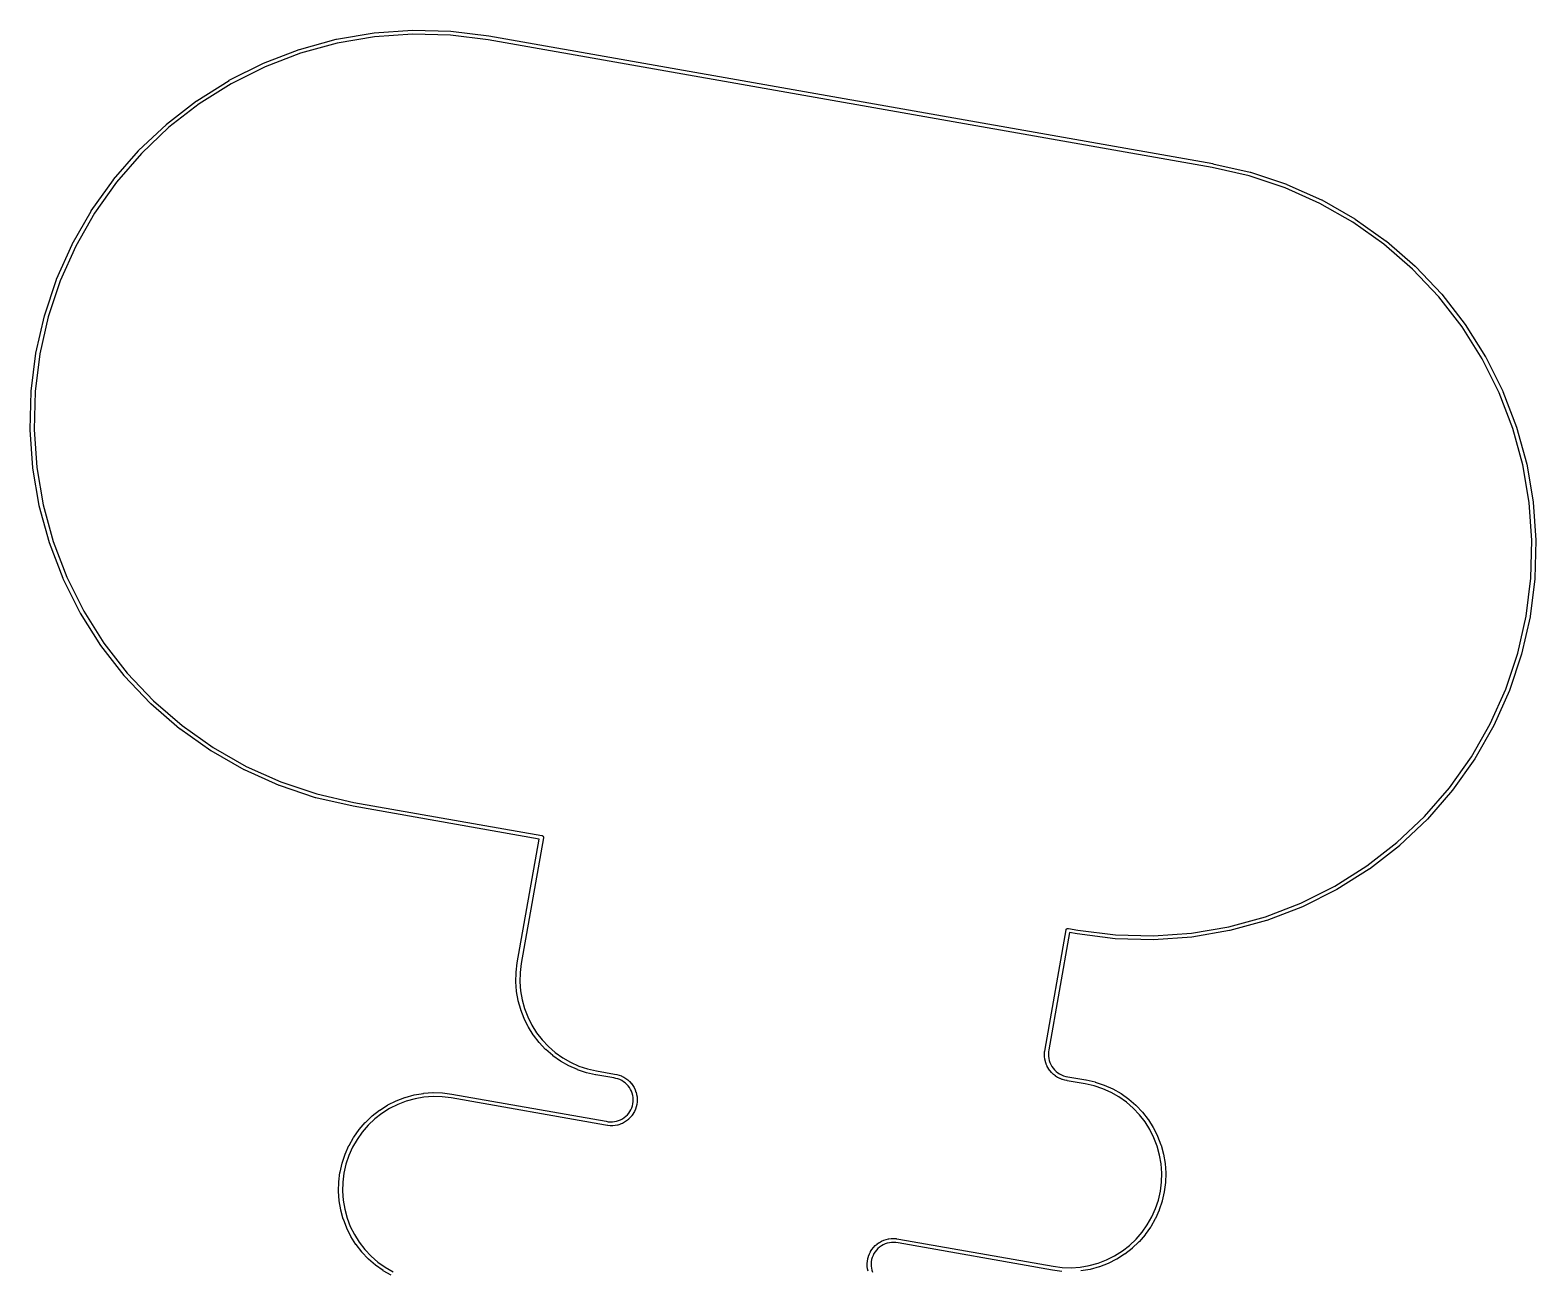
# Model space of a CAD drawing. Header units: metres. Extents: x 0 to 117, y 0 to 64.
# Drawn here: x 107.09 to 116.77, y 55.8 to 63.77 of the extents above; entities that cross this region are included whole.
import ezdxf

# ---------------------------------------------------------------- set-up
doc = ezdxf.new("R2010")
doc.units = ezdxf.units.M

msp = doc.modelspace()

# ---------------------------------------------------------------- linework, layer by layer
for points in [[(109.4157, 55.7696), (109.3639, 55.7992), (109.3628, 55.7998), (109.3142, 55.8343), (109.3132, 55.8351), (109.2681, 55.8742), (109.2672, 55.8751), (109.2262, 55.9184), (109.2254, 55.9193), (109.1889, 55.9665), (109.1882, 55.9675), (109.1564, 56.018), (109.1558, 56.019), (109.1292, 56.0724), (109.1287, 56.0735), (109.1074, 56.1292), (109.107, 56.1304), (109.0912, 56.188), (109.091, 56.1892), (109.081, 56.248), (109.0808, 56.2492), (109.0766, 56.3087), (109.0766, 56.3099), (109.0782, 56.3696), (109.0783, 56.3708), (109.0858, 56.43), (109.086, 56.4312), (109.0992, 56.4893), (109.0996, 56.4906), (109.1184, 56.5471), (109.1189, 56.5483), (109.1432, 56.6027), (109.1438, 56.6039), (109.1733, 56.6557), (109.174, 56.6567), (109.2085, 56.7054), (109.2092, 56.7064), (109.2483, 56.7514), (109.2492, 56.7523), (109.2925, 56.7933), (109.2934, 56.7941), (109.3405, 56.8307), (109.3416, 56.8314), (109.392, 56.8632), (109.3931, 56.8638), (109.4465, 56.8905), (109.4476, 56.891), (109.5033, 56.9123), (109.5045, 56.9127), (109.562, 56.9284), (109.5632, 56.9287), (109.622, 56.9387), (109.6232, 56.9389), (109.6827, 56.9431), (109.684, 56.9432), (109.7436, 56.9415), (109.7448, 56.9415), (109.804, 56.934), (109.8046, 56.9339), (110.7962, 56.7592), (110.7965, 56.7591), (110.8103, 56.7564), (110.8103, 56.7564), (110.8103, 56.7564), (110.8103, 56.7564), (110.8236, 56.7553), (110.8236, 56.7553), (110.8236, 56.7553), (110.8236, 56.7553), (110.8371, 56.7554), (110.8371, 56.7554), (110.8371, 56.7554), (110.8371, 56.7554), (110.8506, 56.7569), (110.8506, 56.7569), (110.8506, 56.7569), (110.8506, 56.7569), (110.8638, 56.7596), (110.8638, 56.7596), (110.8638, 56.7596), (110.8638, 56.7596), (110.8768, 56.7635), (110.8768, 56.7635), (110.8768, 56.7635), (110.8768, 56.7635), (110.8892, 56.7687), (110.8892, 56.7687), (110.8892, 56.7687), (110.8892, 56.7687), (110.9012, 56.775), (110.9012, 56.775), (110.9012, 56.775), (110.9012, 56.775), (110.9125, 56.7825), (110.9125, 56.7825), (110.9125, 56.7825), (110.9125, 56.7825), (110.923, 56.791), (110.923, 56.791), (110.923, 56.791), (110.923, 56.791), (110.9326, 56.8005), (110.9326, 56.8005), (110.9326, 56.8005), (110.9326, 56.8005), (110.9413, 56.8108), (110.9413, 56.8108), (110.9413, 56.8108), (110.9413, 56.8108), (110.949, 56.8219), (110.949, 56.8219), (110.949, 56.8219), (110.949, 56.8219), (110.9556, 56.8337), (110.9556, 56.8337), (110.9556, 56.8337), (110.9556, 56.8337), (110.9611, 56.8461), (110.9611, 56.8461), (110.9611, 56.8461), (110.9611, 56.8461), (110.9653, 56.8589), (110.9653, 56.8589), (110.9653, 56.8589), (110.9653, 56.8589), (110.9683, 56.8721), (110.9683, 56.8721), (110.9683, 56.8721), (110.9683, 56.8721), (110.97, 56.8855), (110.97, 56.8855), (110.97, 56.8855), (110.97, 56.8855), (110.9704, 56.899), (110.9704, 56.899), (110.9704, 56.899), (110.9704, 56.899), (110.9695, 56.9125), (110.9695, 56.9125), (110.9695, 56.9125), (110.9695, 56.9125), (110.9674, 56.9259), (110.9674, 56.9259), (110.9674, 56.9259), (110.9674, 56.9259), (110.964, 56.939), (110.964, 56.939), (110.964, 56.939), (110.964, 56.939), (110.9594, 56.9517), (110.9594, 56.9517), (110.9594, 56.9517), (110.9594, 56.9517), (110.9535, 56.9638), (110.9535, 56.9638), (110.9535, 56.9638), (110.9535, 56.9638), (110.9466, 56.9754), (110.9466, 56.9754), (110.9466, 56.9754), (110.9466, 56.9754), (110.9385, 56.9863), (110.9385, 56.9863), (110.9385, 56.9863), (110.9385, 56.9863), (110.9295, 56.9964), (110.9295, 56.9964), (110.9295, 56.9964), (110.9295, 56.9964), (110.9195, 57.0055), (110.9195, 57.0055), (110.9195, 57.0055), (110.9195, 57.0055), (110.9087, 57.0137), (110.9087, 57.0137), (110.9087, 57.0137), (110.9087, 57.0137), (110.8972, 57.0207), (110.8972, 57.0207), (110.8972, 57.0207), (110.8972, 57.0207), (110.8851, 57.0267), (110.8851, 57.0267), (110.8851, 57.0267), (110.8851, 57.0267), (110.8725, 57.0315), (110.8725, 57.0315), (110.8725, 57.0315), (110.8725, 57.0315), (110.8594, 57.035), (110.8594, 57.035), (110.8594, 57.035), (110.8594, 57.035), (110.8455, 57.0374), (110.8454, 57.0374), (110.7291, 57.058), (110.7285, 57.0581), (110.6703, 57.0712), (110.6691, 57.0715), (110.6125, 57.0904), (110.6114, 57.0909), (110.5569, 57.1153), (110.5558, 57.1158), (110.504, 57.1454), (110.503, 57.1461), (110.4543, 57.1806), (110.4533, 57.1813), (110.4083, 57.2204), (110.4074, 57.2213), (110.3664, 57.2646), (110.3656, 57.2656), (110.329, 57.3127), (110.3283, 57.3137), (110.2965, 57.3642), (110.2959, 57.3653), (110.2692, 57.4186), (110.2687, 57.4197), (110.2474, 57.4754), (110.247, 57.4766), (110.2312, 57.5341), (110.2309, 57.5353), (110.2208, 57.5941), (110.2207, 57.5954), (110.2164, 57.6549), (110.2164, 57.6561), (110.2179, 57.7157), (110.218, 57.717), (110.2254, 57.7762), (110.2255, 57.7768), (110.3661, 58.5725), (110.3661, 58.5725), (110.3661, 58.5725), (110.3661, 58.5725), (110.3661, 58.5725), (110.3661, 58.5725), (110.3661, 58.5725), (110.3661, 58.5725), (110.3661, 58.5725), (110.3661, 58.5725), (110.3661, 58.5725), (110.3661, 58.5725), (110.3661, 58.5725), (110.3661, 58.5725), (110.3661, 58.5725), (110.3661, 58.5725), (110.3661, 58.5725), (110.3661, 58.5725), (110.3661, 58.5725), (110.3661, 58.5725), (110.3661, 58.5725), (110.3661, 58.5725), (110.3661, 58.5725), (110.3661, 58.5725), (110.3661, 58.5725), (110.3661, 58.5725), (110.3661, 58.5725), (110.3661, 58.5725), (110.3661, 58.5725), (110.3661, 58.5725), (110.3661, 58.5725), (110.3661, 58.5725), (110.3661, 58.5725), (110.3661, 58.5725), (109.17, 58.7834), (109.1694, 58.7835), (108.9302, 58.8379), (108.929, 58.8383), (108.6963, 58.9159), (108.6951, 58.9163), (108.4711, 59.0163), (108.47, 59.0169), (108.2568, 59.1384), (108.2558, 59.1391), (108.0556, 59.2809), (108.0546, 59.2817), (107.8693, 59.4424), (107.8684, 59.4433), (107.6997, 59.6214), (107.6989, 59.6224), (107.5484, 59.8162), (107.5477, 59.8172), (107.417, 60.0248), (107.4164, 60.0259), (107.3067, 60.2454), (107.3062, 60.2465), (107.2185, 60.4756), (107.2181, 60.4768), (107.1534, 60.7135), (107.1531, 60.7147), (107.1118, 60.9565), (107.1116, 60.9577), (107.0943, 61.2025), (107.0942, 61.2037), (107.1009, 61.449), (107.101, 61.4502), (107.1317, 61.6936), (107.1319, 61.6948), (107.1863, 61.9341), (107.1867, 61.9353), (107.2643, 62.168), (107.2647, 62.1692), (107.3647, 62.3932), (107.3653, 62.3943), (107.4868, 62.6075), (107.4875, 62.6085), (107.6293, 62.8087), (107.6301, 62.8097), (107.7908, 62.995), (107.7917, 62.9959), (107.9698, 63.1646), (107.9708, 63.1654), (108.1646, 63.3158), (108.1656, 63.3166), (108.3732, 63.4472), (108.3743, 63.4479), (108.5938, 63.5576), (108.5949, 63.5581), (108.824, 63.6457), (108.8252, 63.6461), (109.0618, 63.7109), (109.0631, 63.7112), (109.3049, 63.7525), (109.3061, 63.7526), (109.5509, 63.77), (109.5521, 63.77), (109.7974, 63.7634), (109.7986, 63.7633), (110.042, 63.7326), (110.0426, 63.7325), (114.6959, 62.9121), (114.6965, 62.9119), (114.9357, 62.8575), (114.9369, 62.8572), (115.1697, 62.7796), (115.1709, 62.7792), (115.3949, 62.6791), (115.396, 62.6786), (115.6091, 62.5571), (115.6102, 62.5564), (115.8104, 62.4146), (115.8114, 62.4138), (115.9967, 62.2531), (115.9976, 62.2522), (116.1663, 62.074), (116.1671, 62.0731), (116.3175, 61.8793), (116.3182, 61.8783), (116.4489, 61.6706), (116.4495, 61.6695), (116.5592, 61.4501), (116.5597, 61.449), (116.6474, 61.2198), (116.6478, 61.2186), (116.7126, 60.982), (116.7129, 60.9808), (116.7542, 60.739), (116.7543, 60.7377), (116.7717, 60.493), (116.7717, 60.4917), (116.765, 60.2465), (116.7649, 60.2453), (116.7342, 60.0018), (116.734, 60.0006), (116.6796, 59.7614), (116.6793, 59.7602), (116.6017, 59.5274), (116.6012, 59.5263), (116.5012, 59.3023), (116.5007, 59.3011), (116.3791, 59.088), (116.3785, 59.087), (116.2367, 58.8868), (116.2359, 58.8858), (116.0751, 58.7004), (116.0743, 58.6995), (115.8961, 58.5309), (115.8952, 58.53), (115.7014, 58.3796), (115.7003, 58.3789), (115.4927, 58.2482), (115.4916, 58.2476), (115.2722, 58.1379), (115.2711, 58.1374), (115.0419, 58.0497), (115.0407, 58.0493), (114.8041, 57.9845), (114.8029, 57.9843), (114.561, 57.943), (114.5598, 57.9428), (114.3151, 57.9254), (114.3138, 57.9254), (114.0686, 57.9321), (114.0673, 57.9322), (113.8239, 57.9629), (113.8233, 57.963), (113.7749, 57.9715), (113.7749, 57.9715), (113.7749, 57.9715), (113.7749, 57.9715), (113.7749, 57.9715), (113.7749, 57.9715), (113.7749, 57.9715), (113.7749, 57.9715), (113.7749, 57.9715), (113.7749, 57.9715), (113.7749, 57.9715), (113.7749, 57.9715), (113.7749, 57.9715), (113.7749, 57.9715), (113.7749, 57.9715), (113.7749, 57.9715), (113.7749, 57.9715), (113.7749, 57.9715), (113.7749, 57.9715), (113.7749, 57.9715), (113.7749, 57.9715), (113.7749, 57.9715), (113.7749, 57.9715), (113.7749, 57.9715), (113.7749, 57.9715), (113.7749, 57.9715), (113.7749, 57.9715), (113.7749, 57.9715), (113.7749, 57.9715), (113.7749, 57.9715), (113.7749, 57.9715), (113.7749, 57.9715), (113.7749, 57.9715), (113.7749, 57.9715), (113.6422, 57.2192), (113.6422, 57.2192), (113.6422, 57.2192), (113.6422, 57.2192), (113.6399, 57.2048), (113.6399, 57.2048), (113.6399, 57.2048), (113.6399, 57.2048), (113.6388, 57.1908), (113.6388, 57.1908), (113.6388, 57.1908), (113.6388, 57.1908), (113.6392, 57.1769), (113.6392, 57.1769), (113.6392, 57.1769), (113.6392, 57.1769), (113.6409, 57.163), (113.6409, 57.163), (113.6409, 57.163), (113.6409, 57.163), (113.6439, 57.1493), (113.6439, 57.1493), (113.6439, 57.1493), (113.6439, 57.1493), (113.6483, 57.136), (113.6483, 57.136), (113.6483, 57.136), (113.6483, 57.136), (113.6539, 57.1232), (113.6539, 57.1232), (113.6539, 57.1232), (113.6539, 57.1232), (113.6608, 57.1111), (113.6608, 57.1111), (113.6608, 57.1111), (113.6608, 57.1111), (113.6688, 57.0996), (113.6688, 57.0996), (113.6688, 57.0996), (113.6688, 57.0996), (113.6779, 57.089), (113.6779, 57.089), (113.6779, 57.089), (113.6779, 57.089), (113.688, 57.0793), (113.688, 57.0793), (113.688, 57.0793), (113.688, 57.0793), (113.699, 57.0706), (113.699, 57.0706), (113.699, 57.0706), (113.699, 57.0706), (113.7107, 57.0631), (113.7107, 57.0631), (113.7107, 57.0631), (113.7107, 57.0631), (113.7232, 57.0567), (113.7232, 57.0567), (113.7232, 57.0567), (113.7232, 57.0567), (113.7362, 57.0516), (113.7362, 57.0516), (113.7362, 57.0516), (113.7362, 57.0516), (113.7497, 57.0478), (113.7497, 57.0478), (113.7497, 57.0478), (113.7497, 57.0478), (113.764, 57.0452), (113.764, 57.0452), (113.764, 57.0452), (113.764, 57.0452), (113.8803, 57.0248), (113.8809, 57.0247), (113.9391, 57.0116), (113.9403, 57.0112), (113.9969, 56.9923), (113.998, 56.9919), (114.0525, 56.9675), (114.0536, 56.967), (114.1054, 56.9374), (114.1065, 56.9367), (114.1551, 56.9022), (114.1561, 56.9015), (114.2012, 56.8624), (114.2021, 56.8615), (114.2431, 56.8182), (114.2439, 56.8172), (114.2804, 56.7701), (114.2811, 56.7691), (114.3129, 56.7186), (114.3135, 56.7175), (114.3402, 56.6641), (114.3407, 56.663), (114.362, 56.6073), (114.3624, 56.6061), (114.3781, 56.5486), (114.3784, 56.5474), (114.3884, 56.4886), (114.3886, 56.4873), (114.3928, 56.4278), (114.3928, 56.4266), (114.3912, 56.3669), (114.3911, 56.3657), (114.3837, 56.3065), (114.3834, 56.3053), (114.3702, 56.2471), (114.3699, 56.2459), (114.351, 56.1893), (114.3506, 56.1882), (114.3263, 56.1337), (114.3257, 56.1326), (114.2962, 56.0808), (114.2955, 56.0797), (114.261, 56.031), (114.2603, 56.03), (114.2212, 55.985), (114.2203, 55.9841), (114.177, 55.943), (114.1761, 55.9422), (114.129, 55.9056), (114.1279, 55.9049), (114.0775, 55.8731), (114.0764, 55.8725), (114.0231, 55.8458), (114.0219, 55.8453), (113.9662, 55.824), (113.965, 55.8236), (113.9075, 55.8078), (113.9063, 55.8075), (113.8475, 55.7975)], [(112.4796, 55.7959), (112.4763, 55.8106), (112.4761, 55.8119), (112.4743, 55.8269), (112.4742, 55.8281), (112.4739, 55.8432), (112.4739, 55.8445), (112.475, 55.8595), (112.4752, 55.8608), (112.4778, 55.8757), (112.4781, 55.8769), (112.4821, 55.8914), (112.4825, 55.8926), (112.488, 55.9067), (112.4885, 55.9079), (112.4953, 55.9214), (112.496, 55.9224), (112.5041, 55.9352), (112.5048, 55.9362), (112.5141, 55.9481), (112.5149, 55.9491), (112.5254, 55.96), (112.5263, 55.9608), (112.5378, 55.9707), (112.5387, 55.9715), (112.5511, 55.9801), (112.5522, 55.9808), (112.5654, 55.9882), (112.5665, 55.9888), (112.5803, 55.9949), (112.5815, 55.9953), (112.5958, 56), (112.597, 56.0004), (112.6118, 56.0037), (112.613, 56.0039), (112.628, 56.0057), (112.6293, 56.0058), (112.6444, 56.0061), (112.6456, 56.0061), (112.6607, 56.005), (112.6619, 56.0048), (112.6768, 56.0022), (112.6769, 56.0022), (113.6689, 55.8273), (113.6689, 55.8273), (113.6689, 55.8273), (113.6689, 55.8273), (113.7272, 55.82), (113.7272, 55.82), (113.7272, 55.82), (113.7272, 55.82), (113.7856, 55.8184), (113.7856, 55.8184), (113.7856, 55.8184), (113.7856, 55.8184), (113.8438, 55.8226), (113.8438, 55.8226), (113.8438, 55.8226), (113.8438, 55.8226), (113.9014, 55.8325), (113.9014, 55.8325), (113.9014, 55.8325), (113.9014, 55.8325), (113.9577, 55.8479), (113.9577, 55.8479), (113.9577, 55.8479), (113.9577, 55.8479), (114.0122, 55.8688), (114.0122, 55.8688), (114.0122, 55.8688), (114.0122, 55.8688), (114.0645, 55.895), (114.0645, 55.895), (114.0645, 55.895), (114.0645, 55.895), (114.1139, 55.9261), (114.1139, 55.9261), (114.1139, 55.9261), (114.1139, 55.9261), (114.16, 55.9619), (114.16, 55.9619), (114.16, 55.9619), (114.16, 55.9619), (114.2024, 56.0021), (114.2024, 56.0021), (114.2024, 56.0021), (114.2024, 56.0021), (114.2407, 56.0462), (114.2407, 56.0462), (114.2407, 56.0462), (114.2407, 56.0462), (114.2744, 56.0939), (114.2744, 56.0939), (114.2744, 56.0939), (114.2744, 56.0939), (114.3033, 56.1446), (114.3033, 56.1446), (114.3033, 56.1446), (114.3033, 56.1446), (114.3271, 56.198), (114.3271, 56.198), (114.3271, 56.198), (114.3271, 56.198), (114.3456, 56.2534), (114.3456, 56.2534), (114.3456, 56.2534), (114.3456, 56.2534), (114.3585, 56.3103), (114.3585, 56.3103), (114.3585, 56.3103), (114.3585, 56.3103), (114.3658, 56.3683), (114.3658, 56.3683), (114.3658, 56.3683), (114.3658, 56.3683), (114.3674, 56.4266), (114.3674, 56.4266), (114.3674, 56.4266), (114.3674, 56.4266), (114.3633, 56.4849), (114.3633, 56.4849), (114.3633, 56.4849), (114.3633, 56.4849), (114.3535, 56.5425), (114.3535, 56.5425), (114.3535, 56.5425), (114.3535, 56.5425), (114.338, 56.5988), (114.338, 56.5988), (114.338, 56.5988), (114.338, 56.5988), (114.3172, 56.6533), (114.3172, 56.6533), (114.3172, 56.6533), (114.3172, 56.6533), (114.2911, 56.7056), (114.2911, 56.7056), (114.2911, 56.7056), (114.2911, 56.7056), (114.26, 56.755), (114.26, 56.755), (114.26, 56.755), (114.26, 56.755), (114.2242, 56.8012), (114.2242, 56.8012), (114.2242, 56.8012), (114.2242, 56.8012), (114.184, 56.8436), (114.184, 56.8436), (114.184, 56.8436), (114.184, 56.8436), (114.1399, 56.8819), (114.1399, 56.8819), (114.1399, 56.8819), (114.1399, 56.8819), (114.0923, 56.9157), (114.0923, 56.9157), (114.0923, 56.9157), (114.0923, 56.9157), (114.0416, 56.9446), (114.0416, 56.9446), (114.0416, 56.9446), (114.0416, 56.9446), (113.9882, 56.9684), (113.9882, 56.9684), (113.9882, 56.9684), (113.9882, 56.9684), (113.9329, 56.9869), (113.9329, 56.9869), (113.9329, 56.9869), (113.9329, 56.9869), (113.8756, 56.9999), (113.8756, 56.9999), (113.8756, 56.9999), (113.8756, 56.9999), (113.7596, 57.0201), (113.7595, 57.0202), (113.7445, 57.0229), (113.7433, 57.0232), (113.7287, 57.0273), (113.7275, 57.0277), (113.7133, 57.0333), (113.7122, 57.0338), (113.6986, 57.0407), (113.6976, 57.0413), (113.6847, 57.0496), (113.6837, 57.0503), (113.6718, 57.0597), (113.6708, 57.0605), (113.6599, 57.0711), (113.659, 57.072), (113.6491, 57.0835), (113.6483, 57.0845), (113.6396, 57.097), (113.639, 57.098), (113.6315, 57.1113), (113.6309, 57.1124), (113.6248, 57.1264), (113.6243, 57.1275), (113.6196, 57.142), (113.6193, 57.1432), (113.616, 57.158), (113.6157, 57.1593), (113.6139, 57.1744), (113.6138, 57.1756), (113.6134, 57.1908), (113.6135, 57.1921), (113.6146, 57.2073), (113.6147, 57.2084), (113.6172, 57.2234), (113.6172, 57.2236), (113.7521, 57.9884), (113.7523, 57.9896), (113.7527, 57.9908), (113.7532, 57.9919), (113.7539, 57.993), (113.7546, 57.994), (113.7554, 57.9949), (113.7563, 57.9958), (113.7573, 57.9966), (113.7583, 57.9972), (113.7594, 57.9978), (113.7606, 57.9982), (113.7618, 57.9986), (113.763, 57.9988), (113.7643, 57.9989), (113.7655, 57.9988), (113.7668, 57.9987), (113.8274, 57.9881), (113.8274, 57.9881), (113.8274, 57.9881), (113.8274, 57.9881), (114.0699, 57.9575), (114.0699, 57.9575), (114.0699, 57.9575), (114.0699, 57.9575), (114.3139, 57.9508), (114.3139, 57.9508), (114.3139, 57.9508), (114.3139, 57.9508), (114.5574, 57.9681), (114.5574, 57.9681), (114.5574, 57.9681), (114.5574, 57.9681), (114.798, 58.0092), (114.798, 58.0092), (114.798, 58.0092), (114.798, 58.0092), (115.0334, 58.0737), (115.0334, 58.0737), (115.0334, 58.0737), (115.0334, 58.0737), (115.2614, 58.1609), (115.2614, 58.1609), (115.2614, 58.1609), (115.2614, 58.1609), (115.4797, 58.2701), (115.4797, 58.2701), (115.4797, 58.2701), (115.4797, 58.2701), (115.6863, 58.4001), (115.6863, 58.4001), (115.6863, 58.4001), (115.6863, 58.4001), (115.8791, 58.5497), (115.8791, 58.5497), (115.8791, 58.5497), (115.8791, 58.5497), (116.0564, 58.7176), (116.0564, 58.7176), (116.0564, 58.7176), (116.0564, 58.7176), (116.2163, 58.902), (116.2163, 58.902), (116.2163, 58.902), (116.2163, 58.902), (116.3574, 59.1011), (116.3574, 59.1011), (116.3574, 59.1011), (116.3574, 59.1011), (116.4783, 59.3132), (116.4783, 59.3132), (116.4783, 59.3132), (116.4783, 59.3132), (116.5778, 59.5361), (116.5778, 59.5361), (116.5778, 59.5361), (116.5778, 59.5361), (116.655, 59.7676), (116.655, 59.7676), (116.655, 59.7676), (116.655, 59.7676), (116.7091, 60.0056), (116.7091, 60.0056), (116.7091, 60.0056), (116.7091, 60.0056), (116.7396, 60.2478), (116.7396, 60.2478), (116.7396, 60.2478), (116.7396, 60.2478), (116.7463, 60.4918), (116.7463, 60.4918), (116.7463, 60.4918), (116.7463, 60.4918), (116.729, 60.7353), (116.729, 60.7353), (116.729, 60.7353), (116.729, 60.7353), (116.6879, 60.9759), (116.6879, 60.9759), (116.6879, 60.9759), (116.6879, 60.9759), (116.6235, 61.2113), (116.6235, 61.2113), (116.6235, 61.2113), (116.6235, 61.2113), (116.5362, 61.4393), (116.5362, 61.4393), (116.5362, 61.4393), (116.5362, 61.4393), (116.4271, 61.6576), (116.4271, 61.6576), (116.4271, 61.6576), (116.4271, 61.6576), (116.2971, 61.8642), (116.2971, 61.8642), (116.2971, 61.8642), (116.2971, 61.8642), (116.1474, 62.057), (116.1474, 62.057), (116.1474, 62.057), (116.1474, 62.057), (115.9796, 62.2343), (115.9796, 62.2343), (115.9796, 62.2343), (115.9796, 62.2343), (115.7952, 62.3942), (115.7952, 62.3942), (115.7952, 62.3942), (115.7952, 62.3942), (115.596, 62.5353), (115.596, 62.5353), (115.596, 62.5353), (115.596, 62.5353), (115.3839, 62.6562), (115.3839, 62.6562), (115.3839, 62.6562), (115.3839, 62.6562), (115.1611, 62.7557), (115.1611, 62.7557), (115.1611, 62.7557), (115.1611, 62.7557), (114.9295, 62.8329), (114.9295, 62.8329), (114.9295, 62.8329), (114.9295, 62.8329), (114.6912, 62.8871), (114.6912, 62.8871), (114.6912, 62.8871), (114.6912, 62.8871), (110.0385, 63.7074), (110.0385, 63.7074), (110.0385, 63.7074), (110.0385, 63.7074), (109.796, 63.738), (109.796, 63.738), (109.796, 63.738), (109.796, 63.738), (109.552, 63.7446), (109.552, 63.7446), (109.552, 63.7446), (109.552, 63.7446), (109.3086, 63.7273), (109.3086, 63.7273), (109.3086, 63.7273), (109.3086, 63.7273), (109.068, 63.6863), (109.068, 63.6863), (109.068, 63.6863), (109.068, 63.6863), (108.8325, 63.6218), (108.8325, 63.6218), (108.8325, 63.6218), (108.8325, 63.6218), (108.6046, 63.5346), (108.6046, 63.5346), (108.6046, 63.5346), (108.6046, 63.5346), (108.3862, 63.4254), (108.3862, 63.4254), (108.3862, 63.4254), (108.3862, 63.4254), (108.1797, 63.2954), (108.1797, 63.2954), (108.1797, 63.2954), (108.1797, 63.2954), (107.9868, 63.1457), (107.9868, 63.1457), (107.9868, 63.1457), (107.9868, 63.1457), (107.8096, 62.9779), (107.8096, 62.9779), (107.8096, 62.9779), (107.8096, 62.9779), (107.6497, 62.7935), (107.6497, 62.7935), (107.6497, 62.7935), (107.6497, 62.7935), (107.5086, 62.5943), (107.5086, 62.5943), (107.5086, 62.5943), (107.5086, 62.5943), (107.3877, 62.3823), (107.3877, 62.3823), (107.3877, 62.3823), (107.3877, 62.3823), (107.2882, 62.1594), (107.2882, 62.1594), (107.2882, 62.1594), (107.2882, 62.1594), (107.211, 61.9278), (107.211, 61.9278), (107.211, 61.9278), (107.211, 61.9278), (107.1568, 61.6898), (107.1568, 61.6898), (107.1568, 61.6898), (107.1568, 61.6898), (107.1263, 61.4476), (107.1263, 61.4476), (107.1263, 61.4476), (107.1263, 61.4476), (107.1196, 61.2036), (107.1196, 61.2036), (107.1196, 61.2036), (107.1196, 61.2036), (107.1369, 60.9602), (107.1369, 60.9602), (107.1369, 60.9602), (107.1369, 60.9602), (107.178, 60.7196), (107.178, 60.7196), (107.178, 60.7196), (107.178, 60.7196), (107.2425, 60.4841), (107.2425, 60.4841), (107.2425, 60.4841), (107.2425, 60.4841), (107.3297, 60.2562), (107.3297, 60.2562), (107.3297, 60.2562), (107.3297, 60.2562), (107.4389, 60.0378), (107.4389, 60.0378), (107.4389, 60.0378), (107.4389, 60.0378), (107.5689, 59.8313), (107.5689, 59.8313), (107.5689, 59.8313), (107.5689, 59.8313), (107.7185, 59.6384), (107.7185, 59.6384), (107.7185, 59.6384), (107.7185, 59.6384), (107.8864, 59.4612), (107.8864, 59.4612), (107.8864, 59.4612), (107.8864, 59.4612), (108.0708, 59.3013), (108.0708, 59.3013), (108.0708, 59.3013), (108.0708, 59.3013), (108.2699, 59.1602), (108.2699, 59.1602), (108.2699, 59.1602), (108.2699, 59.1602), (108.482, 59.0393), (108.482, 59.0393), (108.482, 59.0393), (108.482, 59.0393), (108.7049, 58.9398), (108.7049, 58.9398), (108.7049, 58.9398), (108.7049, 58.9398), (108.9364, 58.8626), (108.9364, 58.8626), (108.9364, 58.8626), (108.9364, 58.8626), (109.1748, 58.8084), (109.1748, 58.8084), (109.1748, 58.8084), (109.1748, 58.8084), (110.383, 58.5953), (110.3842, 58.595), (110.3854, 58.5947), (110.3865, 58.5941), (110.3876, 58.5935), (110.3886, 58.5928), (110.3896, 58.592), (110.3904, 58.5911), (110.3912, 58.5901), (110.3919, 58.589), (110.3924, 58.5879), (110.3929, 58.5868), (110.3932, 58.5856), (110.3934, 58.5843), (110.3935, 58.5831), (110.3934, 58.5818), (110.3933, 58.5806), (110.2506, 57.7727), (110.2506, 57.7727), (110.2506, 57.7727), (110.2506, 57.7727), (110.2433, 57.7144), (110.2433, 57.7144), (110.2433, 57.7144), (110.2433, 57.7144), (110.2418, 57.6561), (110.2418, 57.6561), (110.2418, 57.6561), (110.2418, 57.6561), (110.246, 57.5978), (110.246, 57.5978), (110.246, 57.5978), (110.246, 57.5978), (110.2559, 57.5403), (110.2559, 57.5403), (110.2559, 57.5403), (110.2559, 57.5403), (110.2713, 57.4839), (110.2713, 57.4839), (110.2713, 57.4839), (110.2713, 57.4839), (110.2922, 57.4294), (110.2922, 57.4294), (110.2922, 57.4294), (110.2922, 57.4294), (110.3183, 57.3772), (110.3183, 57.3772), (110.3183, 57.3772), (110.3183, 57.3772), (110.3495, 57.3278), (110.3495, 57.3278), (110.3495, 57.3278), (110.3495, 57.3278), (110.3853, 57.2816), (110.3853, 57.2816), (110.3853, 57.2816), (110.3853, 57.2816), (110.4254, 57.2392), (110.4254, 57.2392), (110.4254, 57.2392), (110.4254, 57.2392), (110.4695, 57.2009), (110.4695, 57.2009), (110.4695, 57.2009), (110.4695, 57.2009), (110.5172, 57.1671), (110.5172, 57.1671), (110.5172, 57.1671), (110.5172, 57.1671), (110.5679, 57.1382), (110.5679, 57.1382), (110.5679, 57.1382), (110.5679, 57.1382), (110.6212, 57.1143), (110.6212, 57.1143), (110.6212, 57.1143), (110.6212, 57.1143), (110.6765, 57.0958), (110.6765, 57.0958), (110.6765, 57.0958), (110.6765, 57.0958), (110.7338, 57.083), (110.7338, 57.083), (110.7338, 57.083), (110.7338, 57.083), (110.8498, 57.0624), (110.8498, 57.0624), (110.8498, 57.0624), (110.8498, 57.0624), (110.8643, 57.06), (110.8655, 57.0597), (110.8797, 57.0558), (110.8809, 57.0555), (110.8946, 57.0503), (110.8958, 57.0498), (110.909, 57.0433), (110.91, 57.0427), (110.9226, 57.035), (110.9236, 57.0343), (110.9353, 57.0254), (110.9363, 57.0246), (110.9471, 57.0147), (110.948, 57.0138), (110.9578, 57.0028), (110.9586, 57.0019), (110.9673, 56.9901), (110.968, 56.989), (110.9756, 56.9764), (110.9762, 56.9754), (110.9825, 56.9621), (110.983, 56.9609), (110.9881, 56.9471), (110.9884, 56.9459), (110.9921, 56.9317), (110.9924, 56.9305), (110.9947, 56.916), (110.9949, 56.9148), (110.9958, 56.9001), (110.9958, 56.8988), (110.9954, 56.8841), (110.9953, 56.8829), (110.9934, 56.8683), (110.9932, 56.8671), (110.9899, 56.8527), (110.9896, 56.8516), (110.985, 56.8376), (110.9846, 56.8364), (110.9786, 56.8229), (110.9781, 56.8219), (110.9709, 56.809), (110.9703, 56.808), (110.9619, 56.7958), (110.9612, 56.7949), (110.9517, 56.7836), (110.9508, 56.7827), (110.9403, 56.7724), (110.9394, 56.7716), (110.928, 56.7624), (110.927, 56.7616), (110.9147, 56.7535), (110.9136, 56.7529), (110.9006, 56.746), (110.8995, 56.7455), (110.8859, 56.7398), (110.8848, 56.7394), (110.8707, 56.7351), (110.8695, 56.7348), (110.8551, 56.7318), (110.8539, 56.7317), (110.8392, 56.7301), (110.838, 56.73), (110.8233, 56.7299), (110.8221, 56.7299), (110.8074, 56.7311), (110.806, 56.7313), (110.7917, 56.7342), (110.7917, 56.7342), (110.7917, 56.7342), (110.7917, 56.7342), (109.8005, 56.9088), (109.8005, 56.9088), (109.8005, 56.9088), (109.8005, 56.9088), (109.7423, 56.9162), (109.7423, 56.9162), (109.7423, 56.9162), (109.7423, 56.9162), (109.6839, 56.9177), (109.6839, 56.9177), (109.6839, 56.9177), (109.6839, 56.9177), (109.6257, 56.9136), (109.6257, 56.9136), (109.6257, 56.9136), (109.6257, 56.9136), (109.5681, 56.9038), (109.5681, 56.9038), (109.5681, 56.9038), (109.5681, 56.9038), (109.5118, 56.8883), (109.5118, 56.8883), (109.5118, 56.8883), (109.5118, 56.8883), (109.4573, 56.8675), (109.4573, 56.8675), (109.4573, 56.8675), (109.4573, 56.8675), (109.405, 56.8413), (109.405, 56.8413), (109.405, 56.8413), (109.405, 56.8413), (109.3556, 56.8102), (109.3556, 56.8102), (109.3556, 56.8102), (109.3556, 56.8102), (109.3095, 56.7744), (109.3095, 56.7744), (109.3095, 56.7744), (109.3095, 56.7744), (109.2671, 56.7343), (109.2671, 56.7343), (109.2671, 56.7343), (109.2671, 56.7343), (109.2288, 56.6902), (109.2288, 56.6902), (109.2288, 56.6902), (109.2288, 56.6902), (109.1951, 56.6425), (109.1951, 56.6425), (109.1951, 56.6425), (109.1951, 56.6425), (109.1661, 56.5918), (109.1661, 56.5918), (109.1661, 56.5918), (109.1661, 56.5918), (109.1423, 56.5385), (109.1423, 56.5385), (109.1423, 56.5385), (109.1423, 56.5385), (109.1239, 56.4831), (109.1239, 56.4831), (109.1239, 56.4831), (109.1239, 56.4831), (109.1109, 56.4262), (109.1109, 56.4262), (109.1109, 56.4262), (109.1109, 56.4262), (109.1036, 56.3682), (109.1036, 56.3682), (109.1036, 56.3682), (109.1036, 56.3682), (109.102, 56.3099), (109.102, 56.3099), (109.102, 56.3099), (109.102, 56.3099), (109.1061, 56.2516), (109.1061, 56.2516), (109.1061, 56.2516), (109.1061, 56.2516), (109.1159, 56.1941), (109.1159, 56.1941), (109.1159, 56.1941), (109.1159, 56.1941), (109.1313, 56.1377), (109.1313, 56.1377), (109.1313, 56.1377), (109.1313, 56.1377), (109.1522, 56.0832), (109.1522, 56.0832), (109.1522, 56.0832), (109.1522, 56.0832), (109.1783, 56.031), (109.1783, 56.031), (109.1783, 56.031), (109.1783, 56.031), (109.2094, 55.9815), (109.2094, 55.9815), (109.2094, 55.9815), (109.2094, 55.9815), (109.2451, 55.9354), (109.2451, 55.9354), (109.2451, 55.9354), (109.2451, 55.9354), (109.2853, 55.893), (109.2853, 55.893), (109.2853, 55.893), (109.2853, 55.893), (109.3294, 55.8547), (109.3294, 55.8547), (109.3294, 55.8547), (109.3294, 55.8547), (109.377, 55.8209), (109.377, 55.8209), (109.377, 55.8209), (109.377, 55.8209), (109.4277, 55.792)], [(113.7246, 55.7947), (113.6655, 55.8021), (113.6648, 55.8022), (112.6725, 55.9772), (112.6725, 55.9772), (112.6725, 55.9772), (112.6725, 55.9772), (112.6582, 55.9797), (112.6582, 55.9797), (112.6582, 55.9797), (112.6582, 55.9797), (112.6443, 55.9807), (112.6443, 55.9807), (112.6443, 55.9807), (112.6443, 55.9807), (112.6305, 55.9804), (112.6305, 55.9804), (112.6305, 55.9804), (112.6305, 55.9804), (112.6167, 55.9787), (112.6167, 55.9787), (112.6167, 55.9787), (112.6167, 55.9787), (112.6032, 55.9757), (112.6032, 55.9757), (112.6032, 55.9757), (112.6032, 55.9757), (112.59, 55.9714), (112.59, 55.9714), (112.59, 55.9714), (112.59, 55.9714), (112.5773, 55.9658), (112.5773, 55.9658), (112.5773, 55.9658), (112.5773, 55.9658), (112.5652, 55.959), (112.5652, 55.959), (112.5652, 55.959), (112.5652, 55.959), (112.5538, 55.951), (112.5538, 55.951), (112.5538, 55.951), (112.5538, 55.951), (112.5433, 55.942), (112.5433, 55.942), (112.5433, 55.942), (112.5433, 55.942), (112.5337, 55.9319), (112.5337, 55.9319), (112.5337, 55.9319), (112.5337, 55.9319), (112.5252, 55.921), (112.5252, 55.921), (112.5252, 55.921), (112.5252, 55.921), (112.5177, 55.9093), (112.5177, 55.9093), (112.5177, 55.9093), (112.5177, 55.9093), (112.5115, 55.8969), (112.5115, 55.8969), (112.5115, 55.8969), (112.5115, 55.8969), (112.5065, 55.884), (112.5065, 55.884), (112.5065, 55.884), (112.5065, 55.884), (112.5027, 55.8707), (112.5027, 55.8707), (112.5027, 55.8707), (112.5027, 55.8707), (112.5003, 55.857), (112.5003, 55.857), (112.5003, 55.857), (112.5003, 55.857), (112.4993, 55.8432), (112.4993, 55.8432), (112.4993, 55.8432), (112.4993, 55.8432), (112.4996, 55.8293), (112.4996, 55.8293), (112.4996, 55.8293), (112.4996, 55.8293), (112.5012, 55.8155), (112.5012, 55.8155), (112.5012, 55.8155), (112.5012, 55.8155), (112.5042, 55.802), (112.5042, 55.802), (112.5042, 55.802), (112.5042, 55.802), (112.5086, 55.7888)]]:
    msp.add_lwpolyline(points)

doc.saveas('drawing.dxf')
